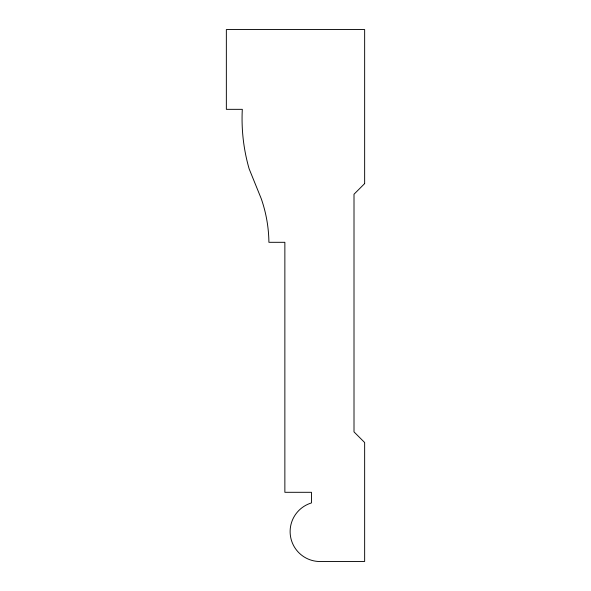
<?xml version="1.0" encoding="UTF-8"?>
<svg xmlns="http://www.w3.org/2000/svg" width="591" height="591" viewBox="0 0 591 591"><rect width="100%" height="100%" fill="white"/><g stroke="black" fill="none" stroke-linecap="round" stroke-linejoin="round"><path stroke-width="0.89" d="M364.647 183.594L354.009 194.232L354.009 431.888L364.647 442.526L364.647 561.45L322.095 561.45A29.919 29.919 0 0 1 311.457 502.941L311.457 492.303L284.862 492.303L284.862 242.31L268.905 242.31A137.444 137.444 0 0 0 261.244 198.672L249.151 168.871A180.639 180.639 0 0 1 242.31 109.335L226.353 109.335L226.353 29.55L364.647 29.55L364.647 183.594"/></g></svg>
